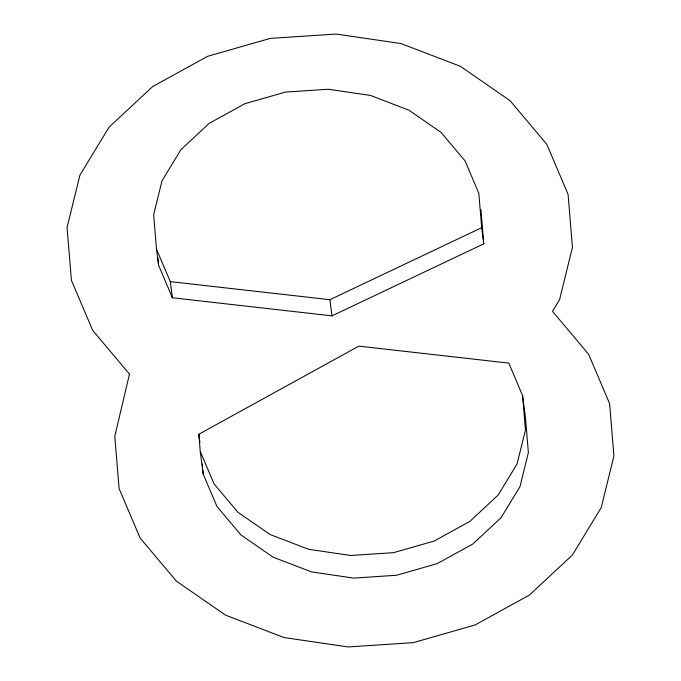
<?xml version="1.0" encoding="UTF-8"?>
<svg xmlns="http://www.w3.org/2000/svg" width="681" height="681" viewBox="0 0 681 681"><rect width="100%" height="100%" fill="white"/><g stroke="black" fill="none" stroke-linecap="round" stroke-linejoin="round"><path stroke-width="1.02" d="M198.826 434.24L358.853 346.127L508.784 363.118L522.599 395.593L525.536 418.211L528.371 452.584L520.02 486.523L501.071 517.713L472.801 544.017L437.134 563.647L396.521 575.275L353.703 578.101L311.617 571.929L273.132 557.194L240.853 534.883L216.992 506.519L203.176 474.044L200.24 451.426L198.826 434.24L199.899 442.463M156.477 249.144L170.293 281.619L329.885 299.708L481.663 227.684L478.837 193.31L465.021 160.835L441.16 132.472L408.889 110.16L370.396 95.417L328.31 89.254L285.501 92.071L244.879 103.699L209.22 123.338L180.95 149.641L161.993 180.823L153.651 214.762L156.477 249.144L158.579 265.292L172.395 297.767L331.979 315.865L483.765 243.841L480.931 209.459M200.24 451.426L214.055 483.902L237.916 512.265L270.187 534.576L308.68 549.32L350.766 555.483L393.584 552.657L434.197 541.037L469.864 521.399L498.134 495.096L517.083 463.906L525.434 429.975L522.599 395.593M481.663 227.684L483.765 243.841M329.885 299.708L331.979 315.865M170.293 281.619L172.395 297.767M202.351 463.931L202.597 466.97M202.844 470.001L203.176 474.044M157.975 258.005L158.579 265.292M129.475 374.116L114.791 436.3L119.098 488.609L140.116 538.024L176.422 581.182L225.539 615.13L284.105 637.561L348.144 646.95L413.29 642.651L475.108 624.962L529.367 595.083L572.389 555.049L601.229 507.6L613.93 455.955L609.623 403.646L588.597 354.231L552.478 311.302L559.586 299.614L572.44 247.331L568.082 194.366L546.792 144.338L510.035 100.643L460.313 66.27L401.007 43.558L336.167 34.05L270.212 38.4L207.628 56.31L152.689 86.564L109.13 127.092L79.932 175.136L67.07 227.428L71.428 280.393L92.718 330.421L129.475 374.116"/></g></svg>
